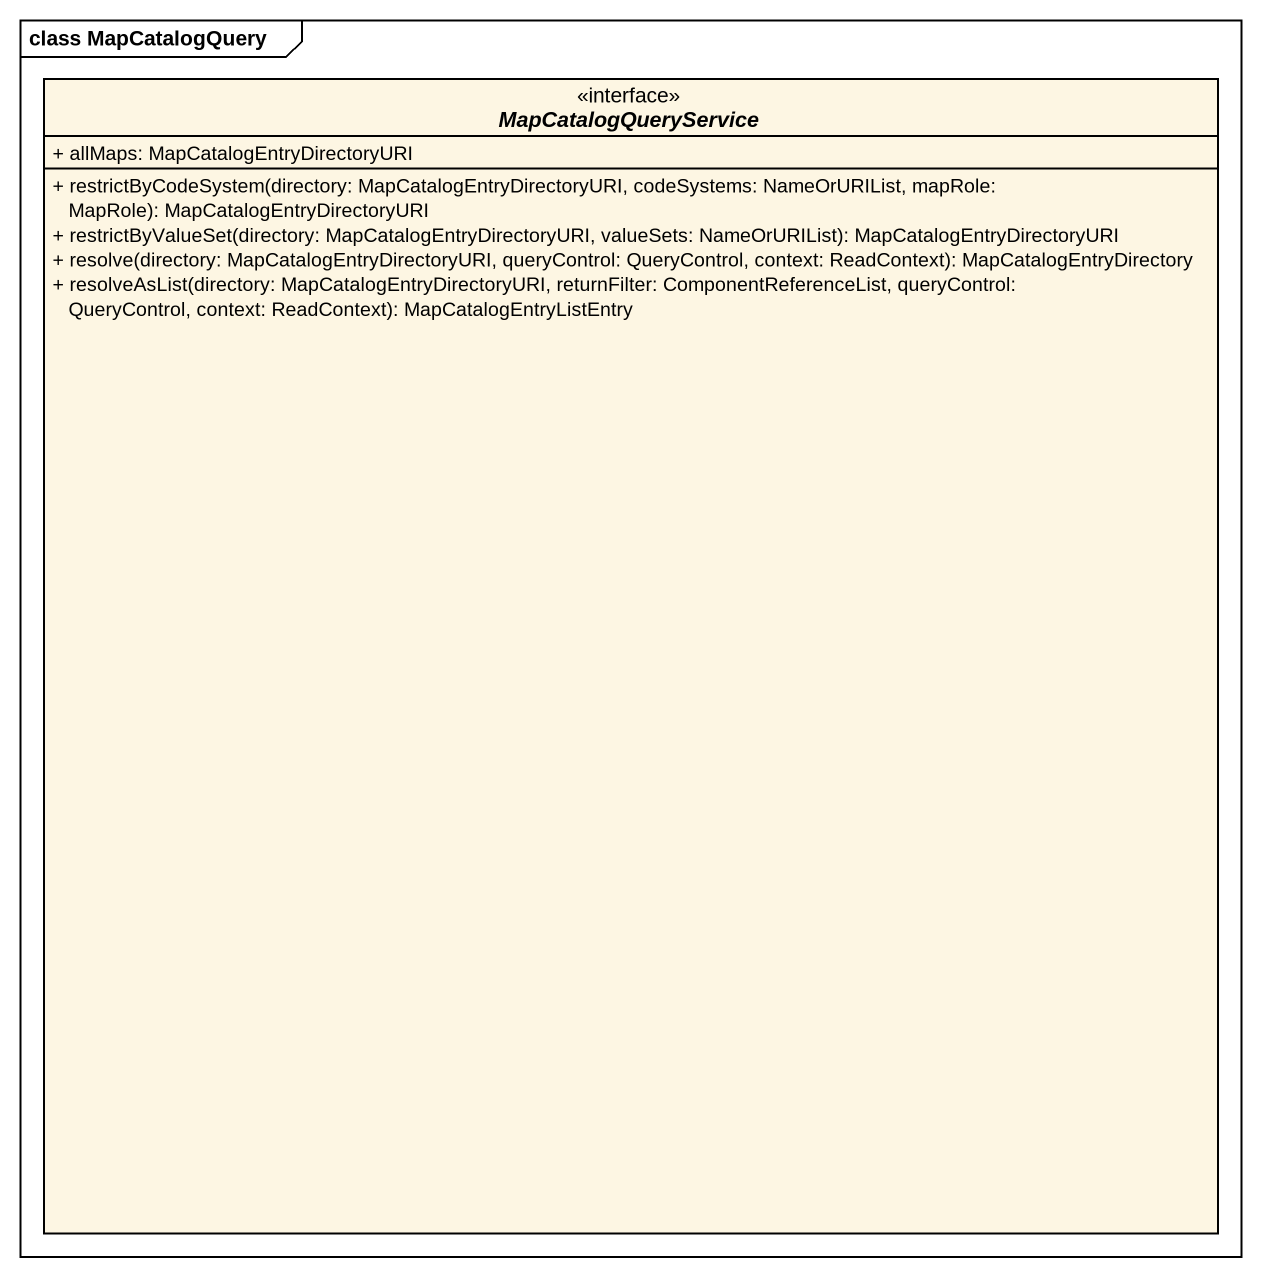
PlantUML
@startuml
mainframe class MapCatalogQuery
hide circle
hide empty members
skinparam classAttributeIconSize 0
interface MapCatalogQueryService <<interface>> {
  + allMaps: MapCatalogEntryDirectoryURI
  + restrictByCodeSystem(directory: MapCatalogEntryDirectoryURI, codeSystems: NameOrURIList, mapRole: MapRole): MapCatalogEntryDirectoryURI
  + restrictByValueSet(directory: MapCatalogEntryDirectoryURI, valueSets: NameOrURIList): MapCatalogEntryDirectoryURI
  + resolve(directory: MapCatalogEntryDirectoryURI, queryControl: QueryControl, context: ReadContext): MapCatalogEntryDirectory
  + resolveAsList(directory: MapCatalogEntryDirectoryURI, returnFilter: ComponentReferenceList, queryControl: QueryControl, context: ReadContext): MapCatalogEntryListEntry
}
@enduml
